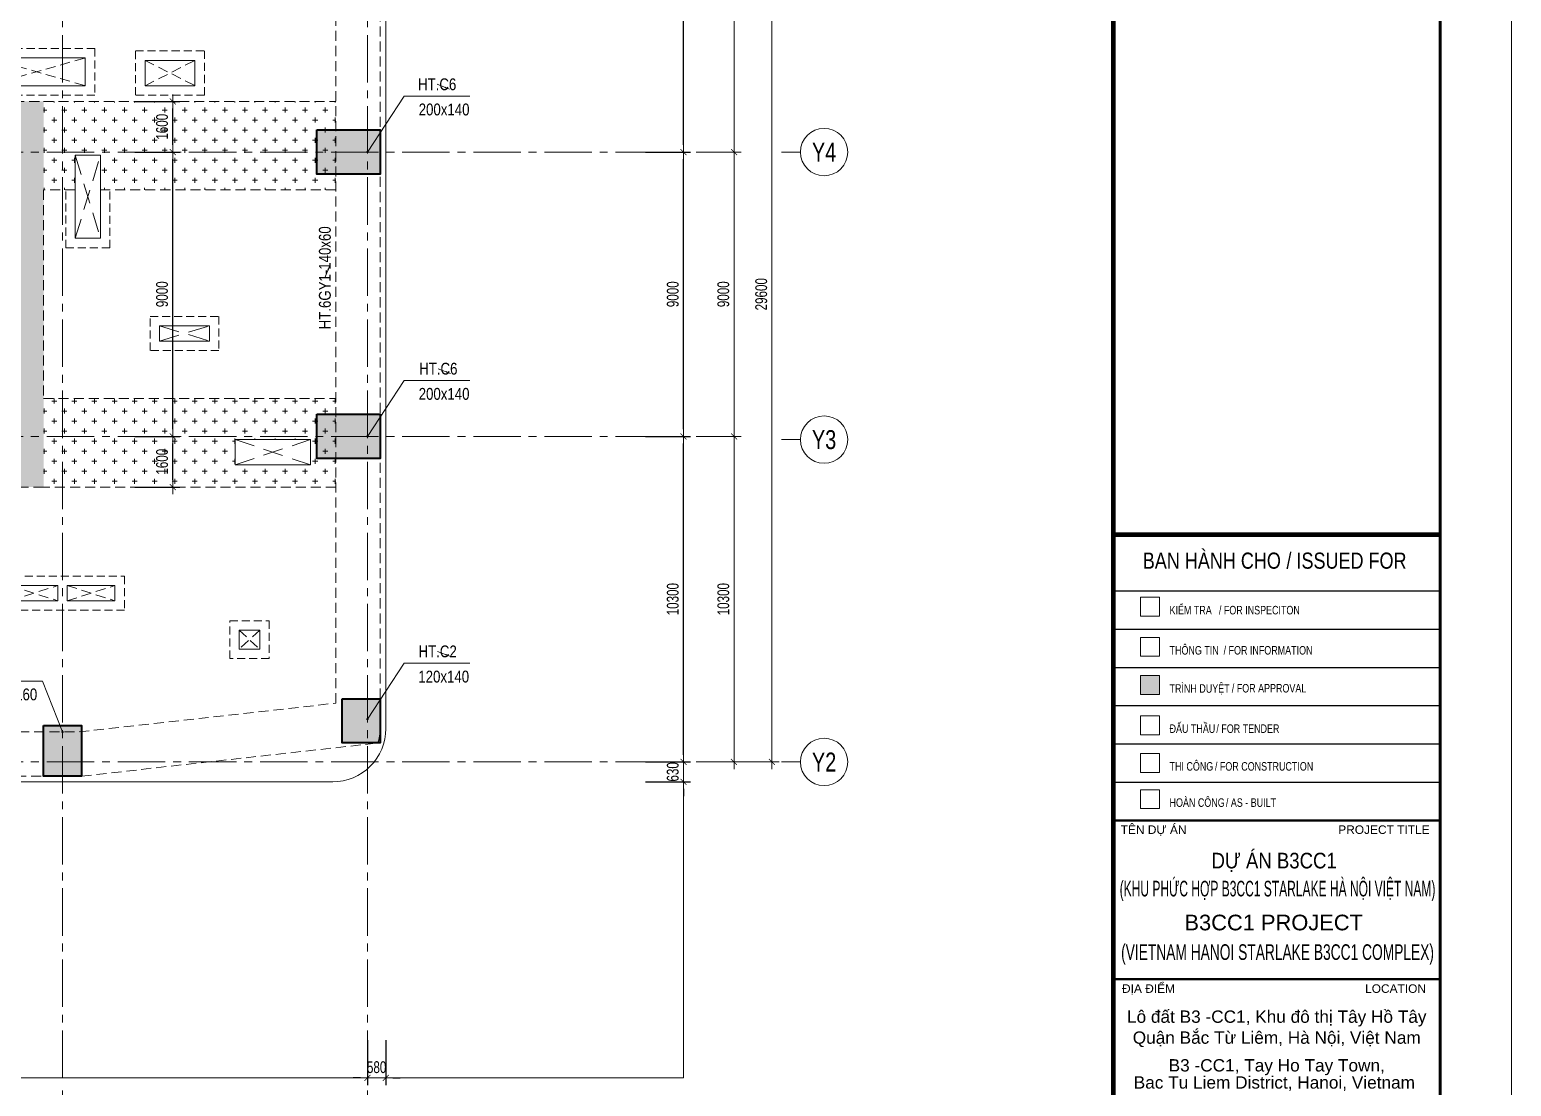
# Model space of a CAD drawing. Header units: millimetres. Extents: x 101649 to 227799, y -31109 to 57991.
# Drawn here: x 180909 to 227799, y -1367 to 32074 of the extents above; entities that cross this region are included whole.
import ezdxf
from ezdxf.enums import TextEntityAlignment as Align

# ---------------------------------------------------------------- set-up
doc = ezdxf.new("R2010")
doc.units = ezdxf.units.MM
for name, pattern in [('HT_6F_Beam$0$DASHED2', [9.525, 6.35, -3.175]), ('HT_6F_Beam$0$HIDDEN2', [4.7625, 3.175, -1.5875]), ('HT_Dim Grid$0$CENTER2', [1.125, 0.75, -0.125, 0.125, -0.125]), ('HT_Grid$0$CENTER2', [1.125, 0.75, -0.125, 0.125, -0.125])]:
    doc.linetypes.add(name, pattern=pattern)
doc.layers.get('0').update_dxf_attribs({"lineweight": 20})
doc.layers.get('Defpoints').update_dxf_attribs({"color": 151, "lineweight": 9})
for name, color, linetype, lineweight in [('$0$NDC_S_ANNO', 7, 'Continuous', 20), ('$0$NDC_S_DIM', 1, 'Continuous', 15), ('B3CC1-Form A1$0$Doul-form', 8, 'Continuous', 13), ('B3CC1-Form A1$0$THAY', 8, 'Continuous', 18), ('B3CC1-NDC-S-Title block xref$0$CHG-C&S-TITLE BLOCK-A1-TD$0$G-ANNO-TTLB', 6, 'Continuous', 18), ('B3CC1-NDC-S-Title block xref$0$CHG-C&S-TITLE BLOCK-A1-TD$0$G-IMPT', 1, 'Continuous', 18), ('B3CC1-NDC-S-Title block xref$0$Doul-form', 8, 'Continuous', 13), ('HT_6F_Beam$0$NDC_S_BEAM', 3, 'HT_6F_Beam$0$HIDDEN2', 20), ('HT_6F_Beam$0$NDC_S_DIM', 1, 'Continuous', 15), ('HT_6F_Beam$0$NDC_S_HATCH MATERIAL', 8, 'Continuous', 13), ('HT_6F_Beam$0$NDC_S_OPENING', 9, 'HT_6F_Beam$0$DASHED2', 13), ('HT_6F_Beam$0$NDC_S_SLAB', 2, 'Continuous', 20), ('HT_6F_Col$0$NDC_S-COLUMN', 4, 'Continuous', 40), ('HT_6F_Col$0$NDC_S_HATCH COLUMN AND WALL', 251, 'Continuous', 13), ('HT_Dim Grid$0$NDC_S_AXIS', 5, 'HT_Dim Grid$0$CENTER2', 13), ('HT_Dim Grid$0$NDC_S_DIM', 1, 'Continuous', 15), ('HT_Dim Grid$0$NDC_S_SYMBOL', 1, 'Continuous', 15), ('HT_Dim Grid$0$NDC_S_TEXT SYMBOL', 7, 'Continuous', 20), ('HT_Grid$0$NDC_S_AXIS', 5, 'HT_Grid$0$CENTER2', 13), ('NDC_S_BEAM NAME', 7, 'Continuous', 9), ('NDC_S_COLUMN NAME', 7, 'Continuous', 9), ('NDC_S_DIM', 1, 'Continuous', 15), ('NDC_S_LEADER', 1, 'Continuous', 15), ('NDC_S_SYMBOL', 1, 'Continuous', 15), ('NDC_S_VN TEXT', 7, 'Continuous', 20)]:
    doc.layers.add(name, color=color, linetype=linetype, lineweight=lineweight)
for name, color, linetype in [('B3CC1-NDC-S-Title block xref$0$form', 7, 'Continuous'), ('B3CC1-NDC-S-Title block xref$0$TABLE', 9, 'Continuous'), ('B3CC1-NDC-S-Title block xref$0$vn_text', 1, 'Continuous')]:
    doc.layers.add(name, color=color, linetype=linetype)
doc.styles.add('$0$ARIAL', font='arial.ttf', dxfattribs={"width": 0.8})
doc.styles.add('$0$NDC_DIM', font='', dxfattribs={"width": 0.75})
doc.styles.add('B3CC1-NDC-S-Title block xref$0$arial', font='arial.ttf')
doc.styles.add('B3CC1-NDC-S-Title block xref$0$form-A$0$Style-Arial', font='arial.ttf', dxfattribs={"width": 0.75})
doc.styles.add('HT_Dim Grid$0$NDC_ANNO', font='', dxfattribs={"width": 0.8})
doc.styles.add('HT_Dim Grid$0$NDC_DIM', font='', dxfattribs={"width": 0.75})
doc.styles.add('NDC_DIM', font='', dxfattribs={"width": 0.75})
doc.styles.add('NDC_VIE TXT', font='arial.ttf', dxfattribs={"width": 0.8})
doc.styles.get('$0$NDC_DIM').set_extended_font_data('Dotum')
doc.styles.get('HT_Dim Grid$0$NDC_ANNO').set_extended_font_data('Dotum')
doc.styles.get('HT_Dim Grid$0$NDC_DIM').set_extended_font_data('Dotum')
doc.styles.get('NDC_DIM').set_extended_font_data('Dotum')
doc.dimstyles.new('$0$NDC_dim_iso', dxfattribs={"dimtxt": 2.5, "dimasz": 1, "dimexe": 1.5, "dimexo": 2.5, "dimgap": 1, "dimtad": 1, "dimdec": 0, "dimzin": 0, "dimdsep": 46, "dimtxsty": '$0$NDC_DIM', "dimblk": '$0$DIMMARK', "dimcen": 0.09, "dimdle": 1.2, "dimclrd": 1, "dimclre": 1, "dimclrt": 3, "dimadec": 0, "dimazin": 0, "dimtfac": 1, "dimtdec": 0, "dimtix": 1, "dimtofl": 0, "dimtmove": 0, "dimatfit": 3, "dimfxl": 8, "dimfxlon": 1, "dimtolj": 1, "dimtzin": 0, "dimarcsym": 0})
doc.dimstyles.new('HT_Dim Grid$0$NDC_dim_150', dxfattribs={"dimscale": 150, "dimtxt": 2.5, "dimasz": 1.5, "dimexe": 1.5, "dimexo": 2.5, "dimgap": 1, "dimtad": 1, "dimdec": 0, "dimzin": 0, "dimdsep": 46, "dimtxsty": 'HT_Dim Grid$0$NDC_DIM', "dimblk": 'HT_Dim Grid$0$DIMMARK', "dimcen": 0.09, "dimdle": 1.2, "dimclrd": 1, "dimclre": 1, "dimclrt": 3, "dimadec": 0, "dimazin": 0, "dimtfac": 1, "dimtdec": 0, "dimtix": 1, "dimtofl": 0, "dimtmove": 0, "dimatfit": 3, "dimfxl": 8, "dimfxlon": 1, "dimtolj": 1, "dimtzin": 0, "dimarcsym": 0})
doc.dimstyles.new('NDC_dim_150', dxfattribs={"dimscale": 150, "dimtxt": 2.5, "dimasz": 1.5, "dimexe": 1.5, "dimexo": 2.5, "dimgap": 1, "dimtad": 1, "dimdec": 0, "dimzin": 0, "dimdsep": 46, "dimtxsty": 'NDC_DIM', "dimblk": 'DIMMARK', "dimcen": 0.09, "dimdle": 1.2, "dimclrd": 1, "dimclre": 1, "dimclrt": 3, "dimadec": 0, "dimazin": 0, "dimtfac": 1, "dimtdec": 0, "dimtix": 1, "dimtofl": 0, "dimtmove": 0, "dimatfit": 3, "dimfxl": 8, "dimfxlon": 1, "dimtolj": 1, "dimtzin": 0, "dimarcsym": 0})
doc.dimstyles.new('NDC_dim_200', dxfattribs={"dimscale": 200, "dimtxt": 2.5, "dimasz": 1.5, "dimexe": 1.5, "dimexo": 2.5, "dimgap": 1, "dimtad": 1, "dimdec": 0, "dimzin": 0, "dimdsep": 46, "dimtxsty": 'NDC_DIM', "dimblk": 'DIMMARK', "dimcen": 0.09, "dimdle": 1.2, "dimclrd": 1, "dimclre": 1, "dimclrt": 3, "dimadec": 0, "dimazin": 0, "dimtfac": 1, "dimtdec": 0, "dimtix": 1, "dimtofl": 0, "dimtmove": 0, "dimatfit": 3, "dimfxl": 6, "dimfxlon": 1, "dimtolj": 1, "dimtzin": 0, "dimarcsym": 0})

# ---------------------------------------------------------------- blocks, each defined once
blk = doc.blocks.new('B3CC1-NDC-S-Title block xref')
at = {"layer": 'B3CC1-NDC-S-Title block xref$0$CHG-C&S-TITLE BLOCK-A1-TD$0$G-IMPT'}
blk.add_hatch(color=256, dxfattribs=at).paths.add_polyline_path([(-63.23, 260.16), (-59.23, 260.16), (-59.23, 256.16), (-63.23, 256.16)])
at = {"layer": 'B3CC1-NDC-S-Title block xref$0$CHG-C&S-TITLE BLOCK-A1-TD$0$G-ANNO-TTLB'}
for points in [[(-63.23, 276.7), (-59.23, 276.7), (-59.23, 272.7), (-63.23, 272.7)], [(-63.23, 268.23), (-59.23, 268.23), (-59.23, 264.23), (-63.23, 264.23)], [(-63.23, 260.16), (-59.23, 260.16), (-59.23, 256.16), (-63.23, 256.16)], [(-63.23, 251.69), (-59.23, 251.69), (-59.23, 247.69), (-63.23, 247.69)], [(-63.23, 243.73), (-59.23, 243.73), (-59.23, 239.73), (-63.23, 239.73)], [(-63.23, 236.09), (-59.23, 236.09), (-59.23, 232.09), (-63.23, 232.09)]]:
    blk.add_lwpolyline(points, close=True, dxfattribs=at)
at = {"layer": 'B3CC1-NDC-S-Title block xref$0$Doul-form', "lineweight": 40, "const_width": 0.65}
blk.add_lwpolyline([(0, -7.78), (-69, -7.78), (-69, 552), (0, 552)], close=True, dxfattribs=at)
at = {"layer": 'B3CC1-NDC-S-Title block xref$0$TABLE'}
for p, q in [((-69, 278.02), (0, 278.02)), ((-69, 269.96), (0, 269.96)), ((-69, 261.89), (0, 261.89)), ((-69, 253.82), (0, 253.82)), ((-69, 245.76), (0, 245.76)), ((-69, 237.69), (0, 237.69)), ((-69, 229.62), (0, 229.62))]:
    blk.add_line(p, q, dxfattribs=at)
for points, const_width in [([(-69, 552), (-69, -7.78)], 1), ([(-69, 289.87), (0, 289.87)], 1), ([(-69, 229.62), (0, 229.62)], 0.5), ([(-69, 229.62), (0, 229.62)], 0.5), ([(-69, 196.09), (0, 196.09)], 0.5)]:
    blk.add_lwpolyline(points, dxfattribs=dict(at, const_width=const_width))
at = {"layer": 'B3CC1-NDC-S-Title block xref$0$form', "style": 'B3CC1-NDC-S-Title block xref$0$form-A$0$Style-Arial', "width": 0.8}
blk.add_text('BAN HÀNH CHO', height=3.4, dxfattribs=at).set_placement((-62.76, 282.71))
at = {"layer": 'B3CC1-NDC-S-Title block xref$0$form', "color": 3, "style": 'B3CC1-NDC-S-Title block xref$0$form-A$0$Style-Arial', "width": 0.8}
blk.add_text('/ ISSUED FOR', height=3.4, dxfattribs=at).set_placement((-32.45, 282.71))
at = {"layer": 'B3CC1-NDC-S-Title block xref$0$TABLE', "style": 'B3CC1-NDC-S-Title block xref$0$arial'}
for s, p in [('PROJECT TITLE', (-21.52, 226.76)), ('LOCATION', (-15.86, 193.23))]:
    blk.add_text(s, height=1.8, dxfattribs=at).set_placement(p)
at = {"layer": 'B3CC1-NDC-S-Title block xref$0$TABLE', "color": 1, "style": 'B3CC1-NDC-S-Title block xref$0$arial'}
for s, width, p in [('DỰ ÁN B3CC1 ', 0.85, (-34.5, 219.48)), ('(KHU PHỨC HỢP B3CC1 STARLAKE HÀ NỘI VIỆT NAM)', 0.55, (-34.33, 213.57))]:
    blk.add_text(s, height=3.3, dxfattribs=dict(at, width=width)).set_placement(p, align=Align.CENTER)
at = {"layer": 'B3CC1-NDC-S-Title block xref$0$TABLE', "color": 9, "style": 'B3CC1-NDC-S-Title block xref$0$arial'}
for s, height, p in [('B3CC1 PROJECT ', 3.3, (-34.5, 206.42)), ('B3 -CC1, Tay Ho Tay Town,', 2.6, (-34.5, 176.64)), ('Bac Tu Liem District, Hanoi, Vietnam ', 2.6, (-34.5, 173.03))]:
    blk.add_text(s, height=height, dxfattribs=at).set_placement(p, align=Align.CENTER)
at = {"layer": 'B3CC1-NDC-S-Title block xref$0$TABLE', "color": 9, "style": 'B3CC1-NDC-S-Title block xref$0$arial', "width": 0.63}
blk.add_text('(VIETNAM HANOI STARLAKE B3CC1 COMPLEX)', height=3.3, dxfattribs=at).set_placement((-34.33, 200.18), align=Align.CENTER)
at = {"layer": 'B3CC1-NDC-S-Title block xref$0$TABLE', "color": 1, "style": 'B3CC1-NDC-S-Title block xref$0$arial'}
for s, p in [('Lô đất B3 -CC1, Khu đô thị Tây Hồ Tây', (-34.5, 187.97)), ('Quận Bắc Từ Liêm, Hà Nội, Việt Nam', (-34.5, 183.77))]:
    blk.add_text(s, height=2.6, dxfattribs=at).set_placement(p, align=Align.MIDDLE)
at = {"layer": 'B3CC1-NDC-S-Title block xref$0$vn_text', "style": 'B3CC1-NDC-S-Title block xref$0$arial', "width": 0.75}
for s, p in [('KIỂM TRA', (-57.11, 273.07)), ('THÔNG TIN', (-57.11, 264.6)), ('TRÌNH DUYỆT', (-57.11, 256.54)), ('ĐẤU THẦU', (-57.11, 248.07)), ('THI CÔNG', (-57.11, 240.11)), ('HOÀN CÔNG', (-57.11, 232.47))]:
    blk.add_text(s, height=1.8, dxfattribs=at).set_placement(p)
at = {"layer": 'B3CC1-NDC-S-Title block xref$0$vn_text', "color": 9, "style": 'B3CC1-NDC-S-Title block xref$0$arial', "width": 0.75}
for s, p in [('/ FOR INSPECITON', (-46.7, 273.07)), ('/ FOR INFORMATION', (-45.71, 264.6)), ('/ FOR APPROVAL', (-43.98, 256.6)), ('/ FOR TENDER', (-47.24, 248.07)), ('/ FOR CONSTRUCTION', (-47.54, 240.11)), ('/ AS - BUILT', (-45.23, 232.47))]:
    blk.add_text(s, height=1.8, dxfattribs=at).set_placement(p)
at = {"layer": 'B3CC1-NDC-S-Title block xref$0$vn_text', "style": 'B3CC1-NDC-S-Title block xref$0$arial'}
for s, p in [('TÊN DỰ ÁN', (-53.54, 226.76)), ('ĐỊA ĐIỂM', (-55.96, 193.23))]:
    blk.add_text(s, height=1.8, dxfattribs=at).set_placement(p, align=Align.RIGHT)
blk = doc.blocks.new('B3CC1-Form A1')
at = {"layer": 'B3CC1-Form A1$0$Doul-form', "lineweight": 40, "const_width": 0.65}
blk.add_lwpolyline([(39.78, 17), (826, 17), (826, 577), (39.78, 577)], close=True, dxfattribs=at)
at = {"layer": 'B3CC1-Form A1$0$THAY', "color": 250}
blk.add_lwpolyline([(0, 0), (841, 0), (841, 594), (0, 594)], close=True, dxfattribs=at)
at = {"linetype": 'Continuous'}
blk.add_blockref('B3CC1-NDC-S-Title block xref', (826, 24.78), dxfattribs=at)
blk = doc.blocks.new('HT_Grid')
at = {"layer": 'Defpoints'}
blk.add_lwpolyline([(120700, 48500), (201600, 48500), (201600, -1100), (120700, -1100)], close=True, dxfattribs=at)
at = {"layer": 'HT_Grid$0$NDC_S_AXIS', "ltscale": 2000}
for p, q in [((181950, -1100), (181950, 48500)), ((191600, -1100), (191600, 48500)), ((120700, 28200), (201600, 28200)), ((120700, 19200), (201600, 19200)), ((120700, 8900), (201600, 8900))]:
    blk.add_line(p, q, dxfattribs=at)
blk = doc.blocks.new('*U267')
at = {"layer": 'HT_Dim Grid$0$NDC_S_SYMBOL'}
blk.add_line((5, 0), (9, 0), dxfattribs=at)
blk.add_circle((0, 0), 5, dxfattribs=at)
at = {"layer": 'HT_Dim Grid$0$NDC_S_TEXT SYMBOL', "color": 7, "style": 'HT_Dim Grid$0$NDC_ANNO', "width": 0.8}
blk.add_attdef('GRID', text='', height=4, rotation=270, dxfattribs=at).set_placement((0, 0), align=Align.MIDDLE)
blk = doc.blocks.new('HT_Dim Grid$0$DIMMARK')
at = {"layer": 'HT_Dim Grid$0$NDC_S_DIM', "color": 1}
blk.add_line((-1.5, 0), (1, 0), dxfattribs=at)
at = {"layer": 'HT_Dim Grid$0$NDC_S_DIM', "color": 2, "const_width": 0.1}
blk.add_lwpolyline([(-0.42, -0.42), (0.42, 0.42)], dxfattribs=at)
blk = doc.blocks.new('*D268')
at = {"layer": 'Defpoints', "color": 0, "ltscale": 200, "transparency": 16777216}
for p in [(130700, 8900), (191600, 8900), (191600, -3900)]:
    blk.add_point(p, dxfattribs=at)
at = {"layer": 'HT_Dim Grid$0$NDC_S_DIM', "color": 1, "lineweight": -2, "ltscale": 200, "transparency": 16777216}
for p, q in [((130700, -2700), (130700, -4125)), ((191600, -2700), (191600, -4125)), ((130925, -3900), (191375, -3900))]:
    blk.add_line(p, q, dxfattribs=at)
at = {"layer": 'HT_Dim Grid$0$NDC_S_DIM', "color": 1, "lineweight": -2, "ltscale": 200, "transparency": 16777216, "xscale": 225, "yscale": 225, "zscale": 225, "rotation": 180}
blk.add_blockref('HT_Dim Grid$0$DIMMARK', (130700, -3900), dxfattribs=at)
at = {"layer": 'HT_Dim Grid$0$NDC_S_DIM', "color": 1, "lineweight": -2, "ltscale": 200, "transparency": 16777216, "xscale": 225, "yscale": 225, "zscale": 225}
blk.add_blockref('HT_Dim Grid$0$DIMMARK', (191600, -3900), dxfattribs=at)
at = {"layer": 'HT_Dim Grid$0$NDC_S_DIM', "color": 3, "ltscale": 200, "transparency": 16777216, "insert": (161150, -3562), "char_height": 375, "attachment_point": 5, "style": 'HT_Dim Grid$0$NDC_DIM'}
blk.add_mtext('\\A1;60900', dxfattribs=at)
blk = doc.blocks.new('*D269')
at = {"layer": 'Defpoints', "color": 0, "ltscale": 200, "transparency": 16777216}
for p in [(191600, 38500), (204400, 38500), (191600, 8900)]:
    blk.add_point(p, dxfattribs=at)
at = {"layer": 'HT_Dim Grid$0$NDC_S_DIM', "color": 1, "lineweight": -2, "ltscale": 200, "transparency": 16777216}
for p, q in [((203200, 38500), (204625, 38500)), ((204400, 9125), (204400, 38275)), ((203200, 8900), (204625, 8900))]:
    blk.add_line(p, q, dxfattribs=at)
at = {"layer": 'HT_Dim Grid$0$NDC_S_DIM', "color": 1, "lineweight": -2, "ltscale": 200, "transparency": 16777216, "xscale": 225, "yscale": 225, "zscale": 225}
for p, rotation in [((204400, 38500), 90), ((204400, 8900), 270)]:
    blk.add_blockref('HT_Dim Grid$0$DIMMARK', p, dxfattribs=dict(at, rotation=rotation))
at = {"layer": 'HT_Dim Grid$0$NDC_S_DIM', "color": 3, "ltscale": 200, "transparency": 16777216, "insert": (204062, 23700), "char_height": 375, "attachment_point": 5, "rotation": 90, "style": 'HT_Dim Grid$0$NDC_DIM'}
blk.add_mtext('\\A1;29600', dxfattribs=at)
blk = doc.blocks.new('*D270')
at = {"layer": 'Defpoints', "color": 0, "ltscale": 200, "transparency": 16777216}
for p in [(191600, 19200), (203200, 19200), (191600, 8900)]:
    blk.add_point(p, dxfattribs=at)
at = {"layer": 'HT_Dim Grid$0$NDC_S_DIM', "color": 1, "lineweight": -2, "ltscale": 200, "transparency": 16777216}
for p, q in [((202000, 19200), (203425, 19200)), ((203200, 9125), (203200, 18975)), ((202000, 8900), (203425, 8900))]:
    blk.add_line(p, q, dxfattribs=at)
at = {"layer": 'HT_Dim Grid$0$NDC_S_DIM', "color": 1, "lineweight": -2, "ltscale": 200, "transparency": 16777216, "xscale": 225, "yscale": 225, "zscale": 225}
for p, rotation in [((203200, 19200), 90), ((203200, 8900), 270)]:
    blk.add_blockref('HT_Dim Grid$0$DIMMARK', p, dxfattribs=dict(at, rotation=rotation))
at = {"layer": 'HT_Dim Grid$0$NDC_S_DIM', "color": 3, "ltscale": 200, "transparency": 16777216, "insert": (202862, 14050), "char_height": 375, "attachment_point": 5, "rotation": 90, "style": 'HT_Dim Grid$0$NDC_DIM'}
blk.add_mtext('\\A1;10300', dxfattribs=at)
blk = doc.blocks.new('*D271')
at = {"layer": 'Defpoints', "color": 0, "ltscale": 200, "transparency": 16777216}
for p in [(191600, 28200), (203200, 28200), (191600, 19200)]:
    blk.add_point(p, dxfattribs=at)
at = {"layer": 'HT_Dim Grid$0$NDC_S_DIM', "color": 1, "lineweight": -2, "ltscale": 200, "transparency": 16777216}
for p, q in [((202000, 28200), (203425, 28200)), ((203200, 19425), (203200, 27975)), ((202000, 19200), (203425, 19200))]:
    blk.add_line(p, q, dxfattribs=at)
at = {"layer": 'HT_Dim Grid$0$NDC_S_DIM', "color": 1, "lineweight": -2, "ltscale": 200, "transparency": 16777216, "xscale": 225, "yscale": 225, "zscale": 225}
for p, rotation in [((203200, 28200), 90), ((203200, 19200), 270)]:
    blk.add_blockref('HT_Dim Grid$0$DIMMARK', p, dxfattribs=dict(at, rotation=rotation))
at = {"layer": 'HT_Dim Grid$0$NDC_S_DIM', "color": 3, "ltscale": 200, "transparency": 16777216, "insert": (202862, 23700), "char_height": 375, "attachment_point": 5, "rotation": 90, "style": 'HT_Dim Grid$0$NDC_DIM'}
blk.add_mtext('\\A1;9000', dxfattribs=at)
blk = doc.blocks.new('*D272')
at = {"layer": 'Defpoints', "color": 0, "ltscale": 200, "transparency": 16777216}
for p in [(191600, 38500), (203200, 38500), (191600, 28200)]:
    blk.add_point(p, dxfattribs=at)
at = {"layer": 'HT_Dim Grid$0$NDC_S_DIM', "color": 1, "lineweight": -2, "ltscale": 200, "transparency": 16777216}
for p, q in [((202000, 38500), (203425, 38500)), ((203200, 28425), (203200, 38275)), ((202000, 28200), (203425, 28200))]:
    blk.add_line(p, q, dxfattribs=at)
at = {"layer": 'HT_Dim Grid$0$NDC_S_DIM', "color": 1, "lineweight": -2, "ltscale": 200, "transparency": 16777216, "xscale": 225, "yscale": 225, "zscale": 225}
for p, rotation in [((203200, 38500), 90), ((203200, 28200), 270)]:
    blk.add_blockref('HT_Dim Grid$0$DIMMARK', p, dxfattribs=dict(at, rotation=rotation))
at = {"layer": 'HT_Dim Grid$0$NDC_S_DIM', "color": 3, "ltscale": 200, "transparency": 16777216, "insert": (202862, 33350), "char_height": 375, "attachment_point": 5, "rotation": 90, "style": 'HT_Dim Grid$0$NDC_DIM'}
blk.add_mtext('\\A1;10300', dxfattribs=at)
blk = doc.blocks.new('*D277')
at = {"layer": 'Defpoints', "color": 0, "ltscale": 200, "transparency": 16777216}
for p in [(171550, 8900), (181950, 8900), (181950, -2700)]:
    blk.add_point(p, dxfattribs=at)
at = {"layer": 'HT_Dim Grid$0$NDC_S_DIM', "color": 1, "lineweight": -2, "ltscale": 200, "transparency": 16777216}
for p, q in [((171550, -1500), (171550, -2925)), ((181950, -1500), (181950, -2925)), ((171775, -2700), (181725, -2700))]:
    blk.add_line(p, q, dxfattribs=at)
at = {"layer": 'HT_Dim Grid$0$NDC_S_DIM', "color": 1, "lineweight": -2, "ltscale": 200, "transparency": 16777216, "xscale": 225, "yscale": 225, "zscale": 225, "rotation": 180}
blk.add_blockref('HT_Dim Grid$0$DIMMARK', (171550, -2700), dxfattribs=at)
at = {"layer": 'HT_Dim Grid$0$NDC_S_DIM', "color": 1, "lineweight": -2, "ltscale": 200, "transparency": 16777216, "xscale": 225, "yscale": 225, "zscale": 225}
blk.add_blockref('HT_Dim Grid$0$DIMMARK', (181950, -2700), dxfattribs=at)
at = {"layer": 'HT_Dim Grid$0$NDC_S_DIM', "color": 3, "ltscale": 200, "transparency": 16777216, "insert": (176750, -2362), "char_height": 375, "attachment_point": 5, "style": 'HT_Dim Grid$0$NDC_DIM'}
blk.add_mtext('\\A1;10400', dxfattribs=at)
blk = doc.blocks.new('*D278')
at = {"layer": 'Defpoints', "color": 0, "ltscale": 200, "transparency": 16777216}
for p in [(181950, 8900), (191600, 8900), (191600, -2700)]:
    blk.add_point(p, dxfattribs=at)
at = {"layer": 'HT_Dim Grid$0$NDC_S_DIM', "color": 1, "lineweight": -2, "ltscale": 200, "transparency": 16777216}
for p, q in [((181950, -1500), (181950, -2925)), ((191600, -1500), (191600, -2925)), ((182175, -2700), (191375, -2700))]:
    blk.add_line(p, q, dxfattribs=at)
at = {"layer": 'HT_Dim Grid$0$NDC_S_DIM', "color": 1, "lineweight": -2, "ltscale": 200, "transparency": 16777216, "xscale": 225, "yscale": 225, "zscale": 225, "rotation": 180}
blk.add_blockref('HT_Dim Grid$0$DIMMARK', (181950, -2700), dxfattribs=at)
at = {"layer": 'HT_Dim Grid$0$NDC_S_DIM', "color": 1, "lineweight": -2, "ltscale": 200, "transparency": 16777216, "xscale": 225, "yscale": 225, "zscale": 225}
blk.add_blockref('HT_Dim Grid$0$DIMMARK', (191600, -2700), dxfattribs=at)
at = {"layer": 'HT_Dim Grid$0$NDC_S_DIM', "color": 3, "ltscale": 200, "transparency": 16777216, "insert": (186775, -2362), "char_height": 375, "attachment_point": 5, "style": 'HT_Dim Grid$0$NDC_DIM'}
blk.add_mtext('\\A1;9650', dxfattribs=at)
blk = doc.blocks.new('HT_6F_Beam$0$HT-opening 8F')
at = {"layer": 'HT_6F_Beam$0$NDC_S_OPENING', "ltscale": 50}
for p, q in [((48890, 22280), (51970, 21400)), ((48890, 21400), (51970, 22280)), ((53860, 21400), (55440, 22200)), ((53860, 22200), (55440, 21400)), ((49590, 5580), (51100, 5100)), ((49590, 5100), (51100, 5580)), ((51400, 5580), (52910, 5100)), ((51400, 5100), (52910, 5580)), ((57490, 4170), (56840, 3570)), ((56840, 4170), (57490, 3570))]:
    blk.add_line(p, q, dxfattribs=at)
at = {"layer": 'HT_6F_Beam$0$NDC_S_OPENING', "ltscale": 100}
for p, q in [((51650, 19200), (52450, 16570)), ((51650, 16570), (52450, 19200)), ((54320, 13320), (55900, 13800)), ((54320, 13800), (55900, 13320)), ((56710, 9400), (59100, 10200)), ((56710, 10200), (59100, 9400))]:
    blk.add_line(p, q, dxfattribs=at)
at = {"layer": 'HT_6F_Beam$0$NDC_S_SLAB', "ltscale": 100}
for points in [[(48890, 22280), (51970, 22280), (51970, 21400), (48890, 21400)], [(53860, 22200), (55440, 22200), (55440, 21400), (53860, 21400)], [(51650, 19200), (52450, 19200), (52450, 16570), (51650, 16570)], [(54320, 13800), (55900, 13800), (55900, 13320), (54320, 13320)], [(56710, 10200), (59100, 10200), (59100, 9400), (56710, 9400)], [(49590, 5580), (51100, 5580), (51100, 5100), (49590, 5100)], [(51400, 5580), (52910, 5580), (52910, 5100), (51400, 5100)], [(56840, 4170), (57490, 4170), (57490, 3570), (56840, 3570)]]:
    blk.add_lwpolyline(points, close=True, dxfattribs=at)
blk = doc.blocks.new('HT_6F_Col$0$cot')
at = {"layer": 'HT_6F_Col$0$NDC_S_HATCH COLUMN AND WALL', "ltscale": 0.005}
h = blk.add_hatch(color=256, dxfattribs=at)
h.dxf.hatch_style = 1
h.paths.add_polyline_path([(-0.5, 0.5), (0.5, 0.5), (0.5, -0.5), (-0.5, -0.5)])
at = {"layer": 'HT_6F_Col$0$NDC_S-COLUMN', "ltscale": 0.005}
blk.add_lwpolyline([(-0.5, 0.5), (0.5, 0.5), (0.5, -0.5), (-0.5, -0.5)], close=True, dxfattribs=at)
blk = doc.blocks.new('HT_6F_Col')
for p, xscale, yscale in [((191000, 28200), 2000, 1400), ((191000, 19200), 2000, 1400), ((191400, 10200), 1200, 1400), ((181950, 9250), 1200, 1600)]:
    blk.add_blockref('HT_6F_Col$0$cot', p, dxfattribs=dict(xscale=xscale, yscale=yscale))
blk = doc.blocks.new('$0$DIMMARK')
at = {"layer": '$0$NDC_S_DIM', "color": 1}
blk.add_line((-1.5, 0), (1, 0), dxfattribs=at)
at = {"layer": '$0$NDC_S_DIM', "color": 2, "const_width": 0.1}
blk.add_lwpolyline([(-0.42, -0.42), (0.42, 0.42)], dxfattribs=at)
blk = doc.blocks.new('DIMMARK')
at = {"layer": 'NDC_S_DIM', "color": 1}
blk.add_line((-1.5, 0), (1, 0), dxfattribs=at)
at = {"layer": 'NDC_S_DIM', "color": 2, "const_width": 0.1}
blk.add_lwpolyline([(-0.42, -0.42), (0.42, 0.42)], dxfattribs=at)
blk = doc.blocks.new('*D229')
at = {"layer": 'Defpoints', "color": 0, "ltscale": 100, "transparency": 16777216}
for p in [(188321, 8900), (201600, 8900), (188571, 8270)]:
    blk.add_point(p, dxfattribs=at)
at = {"layer": 'NDC_S_DIM', "color": 1, "lineweight": -2, "ltscale": 100, "transparency": 16777216}
for p, q in [((201600, 9125), (201600, 9350)), ((200400, 8900), (201825, 8900)), ((200400, 8270), (201825, 8270)), ((201600, 8045), (201600, 7820))]:
    blk.add_line(p, q, dxfattribs=at)
at = {"layer": 'NDC_S_DIM', "color": 1, "lineweight": -2, "ltscale": 100, "transparency": 16777216, "xscale": 225, "yscale": 225, "zscale": 225}
for p, rotation in [((201600, 8900), 270), ((201600, 8270), 90)]:
    blk.add_blockref('DIMMARK', p, dxfattribs=dict(at, rotation=rotation))
at = {"layer": 'NDC_S_DIM', "color": 3, "ltscale": 100, "transparency": 16777216, "insert": (201262, 8585), "char_height": 375, "attachment_point": 5, "rotation": 90, "style": 'NDC_DIM'}
blk.add_mtext('\\A1;630', dxfattribs=at)
blk = doc.blocks.new('*D230')
at = {"layer": 'Defpoints', "color": 0, "ltscale": 100, "transparency": 16777216}
for p in [(197642, 19200), (201600, 19200), (188321, 8900)]:
    blk.add_point(p, dxfattribs=at)
at = {"layer": 'NDC_S_DIM', "color": 1, "lineweight": -2, "ltscale": 100, "transparency": 16777216}
for p, q in [((200400, 19200), (201825, 19200)), ((201600, 9125), (201600, 18975)), ((200400, 8900), (201825, 8900))]:
    blk.add_line(p, q, dxfattribs=at)
at = {"layer": 'NDC_S_DIM', "color": 1, "lineweight": -2, "ltscale": 100, "transparency": 16777216, "xscale": 225, "yscale": 225, "zscale": 225}
for p, rotation in [((201600, 19200), 90), ((201600, 8900), 270)]:
    blk.add_blockref('DIMMARK', p, dxfattribs=dict(at, rotation=rotation))
at = {"layer": 'NDC_S_DIM', "color": 3, "ltscale": 100, "transparency": 16777216, "insert": (201262, 14050), "char_height": 375, "attachment_point": 5, "rotation": 90, "style": 'NDC_DIM'}
blk.add_mtext('\\A1;10300', dxfattribs=at)
blk = doc.blocks.new('*D231')
at = {"layer": 'Defpoints', "color": 0, "ltscale": 100, "transparency": 16777216}
for p in [(196143, 28200), (201600, 28200), (197642, 19200)]:
    blk.add_point(p, dxfattribs=at)
at = {"layer": 'NDC_S_DIM', "color": 1, "lineweight": -2, "ltscale": 100, "transparency": 16777216}
for p, q in [((200400, 28200), (201825, 28200)), ((201600, 19425), (201600, 27975)), ((200400, 19200), (201825, 19200))]:
    blk.add_line(p, q, dxfattribs=at)
at = {"layer": 'NDC_S_DIM', "color": 1, "lineweight": -2, "ltscale": 100, "transparency": 16777216, "xscale": 225, "yscale": 225, "zscale": 225}
for p, rotation in [((201600, 28200), 90), ((201600, 19200), 270)]:
    blk.add_blockref('DIMMARK', p, dxfattribs=dict(at, rotation=rotation))
at = {"layer": 'NDC_S_DIM', "color": 3, "ltscale": 100, "transparency": 16777216, "insert": (201262, 23700), "char_height": 375, "attachment_point": 5, "rotation": 90, "style": 'NDC_DIM'}
blk.add_mtext('\\A1;9000', dxfattribs=at)
blk = doc.blocks.new('*D232')
at = {"layer": 'Defpoints', "color": 0, "ltscale": 100, "transparency": 16777216}
for p in [(196143, 38500), (201600, 38500), (196143, 28200)]:
    blk.add_point(p, dxfattribs=at)
at = {"layer": 'NDC_S_DIM', "color": 1, "lineweight": -2, "ltscale": 100, "transparency": 16777216}
for p, q in [((200400, 38500), (201825, 38500)), ((201600, 28425), (201600, 38275)), ((200400, 28200), (201825, 28200))]:
    blk.add_line(p, q, dxfattribs=at)
at = {"layer": 'NDC_S_DIM', "color": 1, "lineweight": -2, "ltscale": 100, "transparency": 16777216, "xscale": 225, "yscale": 225, "zscale": 225}
for p, rotation in [((201600, 38500), 90), ((201600, 28200), 270)]:
    blk.add_blockref('DIMMARK', p, dxfattribs=dict(at, rotation=rotation))
at = {"layer": 'NDC_S_DIM', "color": 3, "ltscale": 100, "transparency": 16777216, "insert": (201262, 33350), "char_height": 375, "attachment_point": 5, "rotation": 90, "style": 'NDC_DIM'}
blk.add_mtext('\\A1;10300', dxfattribs=at)
blk = doc.blocks.new('*D237')
at = {"layer": 'Defpoints', "color": 0, "ltscale": 100, "transparency": 16777216}
for p in [(181350, 19200), (185438, 19200), (181350, 17600)]:
    blk.add_point(p, dxfattribs=at)
at = {"layer": 'NDC_S_DIM', "color": 1, "lineweight": -2, "ltscale": 100, "transparency": 16777216}
for p, q in [((184238, 19200), (185663, 19200)), ((185438, 17825), (185438, 18975)), ((184238, 17600), (185663, 17600))]:
    blk.add_line(p, q, dxfattribs=at)
at = {"layer": 'NDC_S_DIM', "color": 1, "lineweight": -2, "ltscale": 100, "transparency": 16777216, "xscale": 225, "yscale": 225, "zscale": 225}
for p, rotation in [((185438, 19200), 90), ((185438, 17600), 270)]:
    blk.add_blockref('DIMMARK', p, dxfattribs=dict(at, rotation=rotation))
at = {"layer": 'NDC_S_DIM', "color": 3, "ltscale": 100, "transparency": 16777216, "insert": (185100, 18400), "char_height": 375, "attachment_point": 5, "rotation": 90, "style": 'NDC_DIM'}
blk.add_mtext('\\A1;1600', dxfattribs=at)
blk = doc.blocks.new('*D238')
at = {"layer": 'Defpoints', "color": 0, "ltscale": 100, "transparency": 16777216}
for p in [(181350, 28200), (185438, 28200), (181350, 19200)]:
    blk.add_point(p, dxfattribs=at)
at = {"layer": 'NDC_S_DIM', "color": 1, "lineweight": -2, "ltscale": 100, "transparency": 16777216}
for p, q in [((184238, 28200), (185663, 28200)), ((185438, 19425), (185438, 27975)), ((184238, 19200), (185663, 19200))]:
    blk.add_line(p, q, dxfattribs=at)
at = {"layer": 'NDC_S_DIM', "color": 1, "lineweight": -2, "ltscale": 100, "transparency": 16777216, "xscale": 225, "yscale": 225, "zscale": 225}
for p, rotation in [((185438, 28200), 90), ((185438, 19200), 270)]:
    blk.add_blockref('DIMMARK', p, dxfattribs=dict(at, rotation=rotation))
at = {"layer": 'NDC_S_DIM', "color": 3, "ltscale": 100, "transparency": 16777216, "insert": (185100, 23700), "char_height": 375, "attachment_point": 5, "rotation": 90, "style": 'NDC_DIM'}
blk.add_mtext('\\A1;9000', dxfattribs=at)
blk = doc.blocks.new('*D239')
at = {"layer": 'Defpoints', "color": 0, "ltscale": 100, "transparency": 16777216}
for p in [(181350, 29800), (185438, 29800), (181350, 28200)]:
    blk.add_point(p, dxfattribs=at)
at = {"layer": 'NDC_S_DIM', "color": 1, "lineweight": -2, "ltscale": 100, "transparency": 16777216}
for p, q in [((184238, 29800), (185663, 29800)), ((185438, 28425), (185438, 29575)), ((184238, 28200), (185663, 28200))]:
    blk.add_line(p, q, dxfattribs=at)
at = {"layer": 'NDC_S_DIM', "color": 1, "lineweight": -2, "ltscale": 100, "transparency": 16777216, "xscale": 225, "yscale": 225, "zscale": 225}
for p, rotation in [((185438, 29800), 90), ((185438, 28200), 270)]:
    blk.add_blockref('DIMMARK', p, dxfattribs=dict(at, rotation=rotation))
at = {"layer": 'NDC_S_DIM', "color": 3, "ltscale": 100, "transparency": 16777216, "insert": (185100, 29000), "char_height": 375, "attachment_point": 5, "rotation": 90, "style": 'NDC_DIM'}
blk.add_mtext('\\A1;1600', dxfattribs=at)
blk = doc.blocks.new('*D240')
at = {"layer": 'Defpoints', "color": 0, "ltscale": 100, "transparency": 16777216}
for p in [(191600, 13343), (192180, 13343), (192180, -1100)]:
    blk.add_point(p, dxfattribs=at)
at = {"layer": 'NDC_S_DIM', "color": 1, "lineweight": -2, "ltscale": 100, "transparency": 16777216}
for p, q in [((191600, 100), (191600, -1325)), ((192180, 100), (192180, -1325)), ((191375, -1100), (191150, -1100)), ((192405, -1100), (192630, -1100))]:
    blk.add_line(p, q, dxfattribs=at)
at = {"layer": 'NDC_S_DIM', "color": 1, "lineweight": -2, "ltscale": 100, "transparency": 16777216, "xscale": 225, "yscale": 225, "zscale": 225}
blk.add_blockref('DIMMARK', (191600, -1100), dxfattribs=at)
at = {"layer": 'NDC_S_DIM', "color": 1, "lineweight": -2, "ltscale": 100, "transparency": 16777216, "xscale": 225, "yscale": 225, "zscale": 225, "rotation": 180}
blk.add_blockref('DIMMARK', (192180, -1100), dxfattribs=at)
at = {"layer": 'NDC_S_DIM', "color": 3, "ltscale": 100, "transparency": 16777216, "insert": (191890, -762), "char_height": 375, "attachment_point": 5, "style": 'NDC_DIM'}
blk.add_mtext('\\A1;580', dxfattribs=at)
blk = doc.blocks.new('HT_Dim Grid')
at = {"layer": 'Defpoints'}
blk.add_lwpolyline([(120700, 48500), (201600, 48500), (201600, -1100), (120700, -1100)], close=True, dxfattribs=at)
at = {"layer": 'HT_Dim Grid$0$NDC_S_AXIS'}
ref = blk.add_blockref('*U267', (206050, 28200), dxfattribs=dict(at, xscale=-150, yscale=150, zscale=150))
ref.add_attrib('GRID', 'Y4', dxfattribs={"layer": 'HT_Dim Grid$0$NDC_S_TEXT SYMBOL', "color": 7, "height": 600, "style": 'HT_Dim Grid$0$NDC_ANNO', "width": 0.8}).set_placement((206050, 28200), align=Align.MIDDLE)
ref = blk.add_blockref('*U267', (206050, 19100), dxfattribs=dict(at, xscale=-150, yscale=150, zscale=150))
ref.add_attrib('GRID', 'Y3', dxfattribs={"layer": 'HT_Dim Grid$0$NDC_S_TEXT SYMBOL', "color": 7, "height": 600, "style": 'HT_Dim Grid$0$NDC_ANNO', "width": 0.8}).set_placement((206050, 19100), align=Align.MIDDLE)
ref = blk.add_blockref('*U267', (206050, 8900), dxfattribs=dict(at, xscale=-150, yscale=150, zscale=150))
ref.add_attrib('GRID', 'Y2', dxfattribs={"layer": 'HT_Dim Grid$0$NDC_S_TEXT SYMBOL', "color": 7, "height": 600, "style": 'HT_Dim Grid$0$NDC_ANNO', "width": 0.8}).set_placement((206050, 8900), align=Align.MIDDLE)
at = {"layer": 'HT_Dim Grid$0$NDC_S_DIM', "ltscale": 200}
for base, p1, p2, picture, middle in [((204400, 38500), (191600, 8900), (191600, 38500), '*D269', (204062.2, 23700)), ((203200, 38500), (191600, 28200), (191600, 38500), '*D272', (202862.2, 33350)), ((203200, 28200), (191600, 19200), (191600, 28200), '*D271', (202862.2, 23700)), ((203200, 19200), (191600, 8900), (191600, 19200), '*D270', (202862.2, 14050))]:
    dim = blk.add_linear_dim(base=base, p1=p1, p2=p2, angle=90, dimstyle='HT_Dim Grid$0$NDC_dim_150', override={"dimtmove": 1}, dxfattribs=at)
    dim.commit()
    dim.dimension.update_dxf_attribs({"geometry": picture, "text_midpoint": middle})
for base, p1, p2, picture, middle in [((191600, -3900), (130700, 8900), (191600, 8900), '*D268', (161150, -3562.2)), ((181950, -2700), (171550, 8900), (181950, 8900), '*D277', (176750, -2362.2)), ((191600, -2700), (181950, 8900), (191600, 8900), '*D278', (186775, -2362.2))]:
    dim = blk.add_linear_dim(base=base, p1=p1, p2=p2, dimstyle='HT_Dim Grid$0$NDC_dim_150', override={"dimtmove": 1}, dxfattribs=at)
    dim.commit()
    dim.dimension.update_dxf_attribs({"geometry": picture, "text_midpoint": middle})
blk = doc.blocks.new('HT_6F_Beam')
at = {"layer": 'HT_6F_Beam$0$NDC_S_HATCH MATERIAL', "ltscale": 100}
h = blk.add_hatch(dxfattribs=at)
h.set_pattern_fill('CROSS', color=256, scale=50)
h.set_pattern_definition([(0, (150, 0), (317.5, 317.5), [158.75, -476.25]), (90, (229.38, -79.38), (-317.5, 317.5), [158.75, -476.25])])
h.paths.add_polyline_path([(181350, 29800), (144227, 29800), (144842, 28300), (180350, 28300), (180350, 19100), (144842, 19100), (144227, 17600), (181350, 17600)])
h = blk.add_hatch(dxfattribs=at)
h.set_pattern_fill('CROSS', color=256, scale=50)
h.paths.add_polyline_path([(183150, 28100), (183150, 27000), (190600, 27000), (190600, 29800), (181350, 29800), (181350, 27000), (182350, 27000), (182350, 28100)])
h = blk.add_hatch(dxfattribs=at)
h.set_pattern_fill('CROSS', color=256, scale=50)
h.paths.add_polyline_path([(187410, 19100), (189800, 19100), (189800, 18300), (187410, 18300)], flags=16)
h.paths.add_polyline_path([(190600, 20400), (181350, 20400), (181350, 17600), (190600, 17600)])
at = {"layer": 'HT_6F_Beam$0$NDC_S_BEAM', "ltscale": 100}
for p, q in [((190600, 10760), (190600, 36640)), ((181350, 29800), (190600, 29800)), ((182350, 27000), (181350, 27000)), ((190600, 27000), (183150, 27000)), ((181350, 20400), (190600, 20400)), ((190600, 17600), (181350, 17600)), ((182472, 9850), (190600, 10760)), ((141051, 9850), (182472, 9850)), ((182550, 8450), (191931, 9500))]:
    blk.add_line(p, q, dxfattribs=at)
blk.add_lwpolyline([(191931, 9500, 0.076321), (192000, 9950), (192000, 37450, 0.076321), (191931, 37900)], format="xyb", dxfattribs=at)
for points in [[(144227, 29800), (181350, 29800)], [(181350, 27000), (181350, 20400)], [(181350, 17600), (144227, 17600)], [(140950, 8450), (182550, 8450)]]:
    blk.add_lwpolyline(points, dxfattribs=at)
at = {"layer": 'HT_6F_Beam$0$NDC_S_HATCH MATERIAL', "linetype": 'HT_6F_Beam$0$HIDDEN2', "ltscale": 80}
for points in [[(179290, 31480), (182970, 31480), (182970, 30000), (179290, 30000)], [(184260, 31400), (186440, 31400), (186440, 30000), (184260, 30000)], [(184720, 23000), (186900, 23000), (186900, 21920), (184720, 21920)], [(179990, 14780), (183910, 14780), (183910, 13700), (179990, 13700)], [(187240, 13370), (188490, 13370), (188490, 12170), (187240, 12170)]]:
    blk.add_lwpolyline(points, close=True, dxfattribs=at)
blk.add_lwpolyline([(182050, 26950), (182050, 25170), (183450, 25170), (183450, 26950)], dxfattribs=at)
at = {"layer": 'HT_6F_Beam$0$NDC_S_SLAB', "ltscale": 10}
blk.add_lwpolyline([(180467, 39130), (190500, 39130, -0.414214), (192180, 37450), (192180, 9950, -0.414214), (190500, 8270), (139750, 8270)], format="xyb", dxfattribs=at)
at = {"ltscale": 200}
for name in ['HT_Dim Grid', 'HT_Grid']:
    blk.add_blockref(name, (0, 0), dxfattribs=at)
blk.add_blockref('HT_6F_Beam$0$HT-opening 8F', (130700, 8900))
at = {"layer": 'HT_6F_Beam$0$NDC_S_DIM', "ltscale": 100}
blk.add_blockref('HT_6F_Col', (0, 0), dxfattribs=at)
blk = doc.blocks.new('*U10')
at = {"layer": '$0$NDC_S_ANNO', "ltscale": 0.8, "style": '$0$ARIAL', "width": 0.8, "flags": 1}
blk.add_attdef('CHU_THICH', text='', height=2.5, dxfattribs=at).set_placement((0, 0), align=Align.MIDDLE_CENTER)
at = {"layer": '$0$NDC_S_ANNO', "ltscale": 0.8, "style": '$0$ARIAL', "width": 0.8}
blk.add_attdef('TEN', text='', height=2.5, dxfattribs=at).set_placement((-2.58, 1.03), align=Align.MIDDLE_CENTER)
at = {"layer": 'Defpoints'}
blk.add_leader([(0, 0), (-2.58, 1.03)], dimstyle='$0$NDC_dim_iso', override={"dimgap": 0.625, "dimtad": 0}, dxfattribs=at)
blk = doc.blocks.new('Name col F6-F8')
at = {"layer": 'NDC_S_COLUMN NAME', "xscale": 150, "yscale": 150, "zscale": 150}
for p, values in [((63642, 21290), {'TEN': 'HT.C6'}), ((63679, 12290), {'TEN': 'HT.C6'}), ((63658, 3343), {'TEN': 'HT.C2'})]:
    blk.add_blockref('*U10', p, dxfattribs=at).add_auto_attribs(values)
at = {"layer": 'NDC_S_COLUMN NAME', "style": 'NDC_VIE TXT', "width": 0.8}
for s, p in [('200x140', (62671, 20460)), ('200x140', (62671, 11460)), ('120x140', (62659, 2513)), ('120x160', (48991, 1949))]:
    blk.add_text(s, height=375, dxfattribs=at).set_placement(p)
at = {"layer": 'NDC_S_LEADER', "ltscale": 100}
for points in [[(61050, 19300), (62215, 21067), (64288, 21067)], [(61050, 10300), (62215, 12067), (64288, 12067)], [(61050, 1353), (62215, 3120), (64288, 3120)], [(51400, 950), (50769, 2556), (48946, 2556)]]:
    blk.add_leader(points, dimstyle='NDC_dim_200', override={"dimgap": 1, "dimtad": 0, "dimldrblk": 'DotSmall'}, dxfattribs=at)

msp = doc.modelspace()

# ---------------------------------------------------------------- block references
at = {"layer": 'NDC_S_BEAM NAME', "xscale": 150, "yscale": 150, "zscale": 150, "rotation": 90}
msp.add_blockref('*U10', (190405.4, 24606.3), dxfattribs=at).add_auto_attribs({'TEN': 'HT.6GY1-140x60'})
at = {"layer": 'NDC_S_SYMBOL', "ltscale": 100, "xscale": 150, "yscale": 150, "zscale": 150}
msp.add_blockref('B3CC1-Form A1', (101649.2, -31109.3), dxfattribs=at)
at = {"layer": 'NDC_S_VN TEXT', "ltscale": 100}
msp.add_blockref('HT_6F_Beam', (0, 0), dxfattribs=at)
at = {"layer": 'NDC_S_VN TEXT'}
msp.add_blockref('Name col F6-F8', (130550, 8900), dxfattribs=at)

# ---------------------------------------------------------------- dimensions: what is measured, and where the dimension line sits
at = {"layer": 'NDC_S_DIM', "ltscale": 100}
for base, p1, p2, picture, middle in [((201600, 38500), (196143.3, 28200), (196143.3, 38500), '*D232', (201262.2, 33350)), ((185437.6, 29800), (181350, 28200), (181350, 29800), '*D239', (185099.9, 29000)), ((185437.6, 28200), (181350, 19200), (181350, 28200), '*D238', (185099.9, 23700)), ((201600, 28200), (197642.1, 19200), (196143.3, 28200), '*D231', (201262.2, 23700)), ((201600, 19200), (188321.4, 8900), (197642.1, 19200), '*D230', (201262.2, 14050))]:
    dim = msp.add_linear_dim(base=base, p1=p1, p2=p2, angle=90, dimstyle='NDC_dim_150', override={"dimtmove": 1}, dxfattribs=at)
    dim.commit()
    dim.dimension.update_dxf_attribs({"geometry": picture, "text_midpoint": middle})
for base, p1, p2, picture, middle in [((185437.6, 19200), (181350, 17600), (181350, 19200), '*D237', (185099.9, 18400)), ((201600, 8900), (188571.4, 8270), (188321.4, 8900), '*D229', (201262.2, 8585))]:
    dim = msp.add_linear_dim(base=base, p1=p1, p2=p2, angle=90, dimstyle='NDC_dim_150', dxfattribs=at)
    dim.commit()
    dim.dimension.update_dxf_attribs({"geometry": picture, "text_midpoint": middle})
dim = msp.add_linear_dim(base=(192180, -1100), p1=(191600, 13342.7), p2=(192180, 13342.7), dimstyle='NDC_dim_150', dxfattribs=at)
dim.commit()
dim.dimension.update_dxf_attribs({"geometry": '*D240', "text_midpoint": (191890, -762.2)})

doc.saveas('drawing.dxf')
